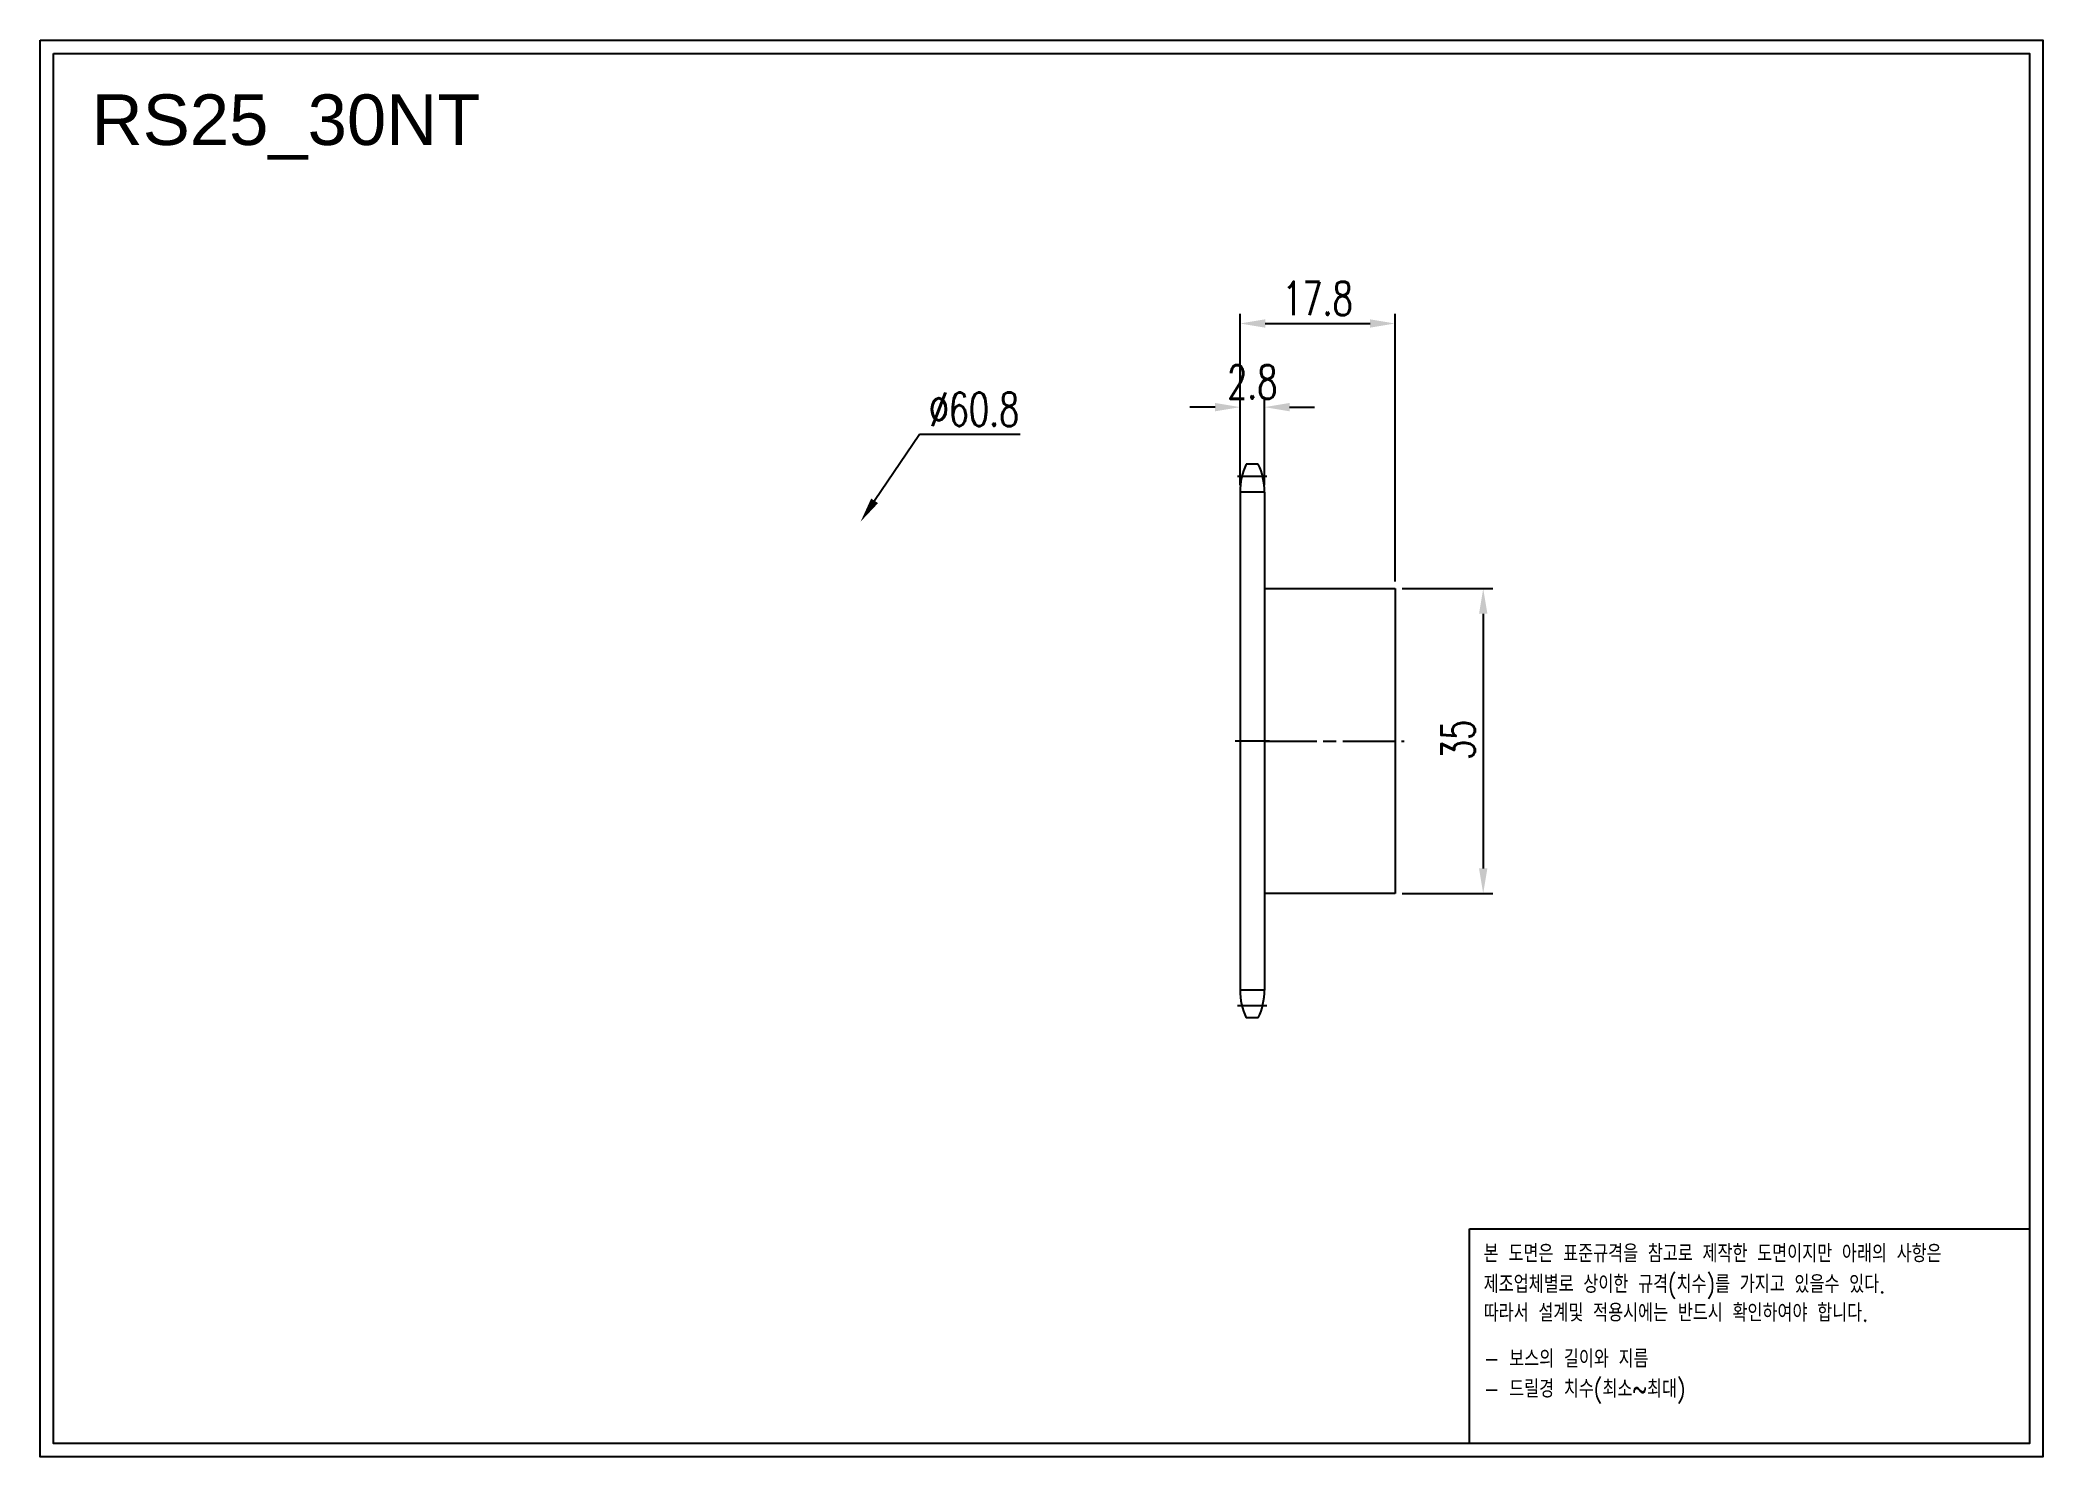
# Model space of a CAD drawing. Header units: millimetres. Extents: x -68477 to -68247, y 1448 to 1611.
import ezdxf

# ---------------------------------------------------------------- set-up
doc = ezdxf.new("R2010")
doc.units = ezdxf.units.MM
for name, pattern in [('AM_ISO02W050', [7.5, 6, -1.5]), ('AM_ISO02W050x2', [3.75, 3, -0.75]), ('AM_ISO08W050', [18, 12, -1.5, 3, -1.5]), ('AM_ISO08W050x2', [9, 6, -0.75, 1.5, -0.75])]:
    doc.linetypes.add(name, pattern=pattern)
for name, color, linetype, lineweight in [('AM_3N', 6, 'AM_ISO02W050', 25), ('AM_7', 4, 'AM_ISO08W050', 25), ('AM_7N', 4, 'AM_ISO08W050', 25)]:
    doc.layers.add(name, color=color, linetype=linetype, lineweight=lineweight)
doc.layers.add('S-DIM', color=7, linetype='Continuous')
doc.styles.add('HAN', font='ROMANS.shx', dxfattribs={"width": 0.7, "bigfont": 'whgtxt.shx'})
doc.styles.add('HSG', font='SIMPLEX.shx', dxfattribs={"width": 0.7, "bigfont": 'HSG.shx'})
doc.styles.get("Standard").update_dxf_attribs({"font": 'arial.ttf'})
doc.dimstyles.new('APP4', dxfattribs={"dimscale": 1.6, "dimtxt": 2.4, "dimasz": 1.8, "dimexe": 0.7, "dimexo": 0.5, "dimgap": 0.6, "dimtad": 1, "dimtoh": 1, "dimdec": 1, "dimrnd": 0.01, "dimzin": 9, "dimdsep": 46, "dimtxsty": 'HSG', "dimcen": 0, "dimclrd": 1, "dimclre": 1, "dimclrt": 256, "dimazin": 2, "dimtp": 1, "dimtm": 1, "dimtfac": 0.5, "dimtdec": 1, "dimtofl": 0, "dimtmove": 0, "dimatfit": 3, "dimfxl": 0, "dimtvp": 1, "dimtolj": 2, "dimlwd": -1, "dimlwe": -1, "dimarcsym": 0})

# ---------------------------------------------------------------- blocks, each defined once
blk = doc.blocks.new('8srhdf')
for p, q in [((-67231.71, 492.71), (-67216.71, 492.71)), ((-67216.71, 492.71), (-67216.71, 457.71)), ((-67216.71, 457.71), (-67231.71, 457.71))]:
    blk.add_line(p, q)
at = {"layer": 'AM_7N', "linetype": 'AM_ISO08W050x2'}
blk.add_line((-67231.71, 475.21), (-67215.68, 475.21), dxfattribs=at)
blk = doc.blocks.new('*D2')
at = {"layer": 'Defpoints', "color": 0, "transparency": 16777216}
for p in [(-68321.42, 1547.61), (-68321.42, 1512.61), (-68311.3, 1512.61)]:
    blk.add_point(p, dxfattribs=at)
at = {"layer": 'S-DIM', "color": 1, "transparency": 16777216}
for p, q in [((-68320.62, 1547.61), (-68310.18, 1547.61)), ((-68311.3, 1544.73), (-68311.3, 1515.49)), ((-68320.62, 1512.61), (-68310.18, 1512.61))]:
    blk.add_line(p, q, dxfattribs=at)
for points in [[(-68311.78, 1544.73), (-68310.82, 1544.73), (-68311.3, 1547.61)], [(-68311.78, 1515.49), (-68310.82, 1515.49), (-68311.3, 1512.61)]]:
    blk.add_solid(points, dxfattribs=at)
at = {"layer": 'S-DIM', "transparency": 16777216, "insert": (-68314.18, 1530.24), "char_height": 3.84, "attachment_point": 5, "rotation": 90, "style": 'HSG'}
blk.add_mtext('\\A2;35', dxfattribs=at)
blk = doc.blocks.new('*D3')
at = {"layer": 'Defpoints', "color": 0, "transparency": 16777216}
for p in [(-68382.8, 1555.3), (-68416.75, 1504.92)]:
    blk.add_point(p, dxfattribs=at)
at = {"layer": 'S-DIM', "color": 1, "transparency": 16777216}
for p, q in [((-68376.05, 1565.31), (-68381.19, 1557.69)), ((-68364.47, 1565.31), (-68376.05, 1565.31))]:
    blk.add_line(p, q, dxfattribs=at)
blk.add_solid([(-68381.59, 1557.95), (-68380.8, 1557.42), (-68382.8, 1555.3)], dxfattribs=at)
at = {"layer": 'S-DIM', "transparency": 16777216, "insert": (-68369.78, 1568.19), "char_height": 3.84, "attachment_point": 5, "style": 'HSG'}
blk.add_mtext('\\A2;∅60.8', dxfattribs=at)
blk = doc.blocks.new('*D4')
at = {"layer": 'Defpoints', "color": 0, "transparency": 16777216}
for p in [(-68336.42, 1568.44), (-68339.22, 1558.69), (-68336.42, 1558.69)]:
    blk.add_point(p, dxfattribs=at)
at = {"layer": 'S-DIM', "color": 1, "transparency": 16777216}
for p, q in [((-68339.22, 1559.49), (-68339.22, 1569.56)), ((-68336.42, 1559.49), (-68336.42, 1569.56)), ((-68342.1, 1568.44), (-68344.98, 1568.44)), ((-68333.54, 1568.44), (-68330.66, 1568.44))]:
    blk.add_line(p, q, dxfattribs=at)
for points in [[(-68342.1, 1568.92), (-68342.1, 1567.96), (-68339.22, 1568.44)], [(-68333.54, 1568.92), (-68333.54, 1567.96), (-68336.42, 1568.44)]]:
    blk.add_solid(points, dxfattribs=at)
at = {"layer": 'S-DIM', "transparency": 16777216, "insert": (-68337.82, 1571.32), "char_height": 3.84, "attachment_point": 5, "style": 'HSG'}
blk.add_mtext('\\A2;2.8', dxfattribs=at)
blk = doc.blocks.new('*D5')
at = {"layer": 'Defpoints', "color": 0, "transparency": 16777216}
for p in [(-68321.42, 1578.04), (-68339.22, 1558.69), (-68321.42, 1547.61)]:
    blk.add_point(p, dxfattribs=at)
at = {"layer": 'S-DIM', "color": 1, "transparency": 16777216}
for p, q in [((-68339.22, 1559.49), (-68339.22, 1579.16)), ((-68336.34, 1578.04), (-68324.3, 1578.04)), ((-68321.42, 1548.41), (-68321.42, 1579.16))]:
    blk.add_line(p, q, dxfattribs=at)
for points in [[(-68336.34, 1578.52), (-68336.34, 1577.56), (-68339.22, 1578.04)], [(-68324.3, 1578.52), (-68324.3, 1577.56), (-68321.42, 1578.04)]]:
    blk.add_solid(points, dxfattribs=at)
at = {"layer": 'S-DIM', "transparency": 16777216, "insert": (-68330.32, 1580.92), "char_height": 3.84, "attachment_point": 5, "style": 'HSG'}
blk.add_mtext('\\A2;17.8', dxfattribs=at)
blk = doc.blocks.new('notice1')
at = {"color": 4}
blk.add_lwpolyline([(-22142.12, 1735.9), (-22053.8, 1735.9), (-22053.8, 1702.07), (-22142.12, 1702.07)], close=True, dxfattribs=at)
at = {"color": 4, "style": 'HAN', "width": 0.8}
for s, p in [('본 도면은 표준규격을 참고로 제작한 도면이지만 아래의 사항은', (-22139.9, 1730.62)), ('제조업체별로 상이한 규격(치수)를 가지고 있을수 있다.', (-22139.9, 1725.78)), ('따라서 설계및 적용시에는 반드시 확인하여야 합니다.', (-22139.9, 1721.28)), ('- 보스의 길이와 지름', (-22139.9, 1714.03)), ('- 드릴경 치수(최소~최대)', (-22139.9, 1709.27))]:
    blk.add_text(s, height=2.7949, dxfattribs=at).set_placement(p)

msp = doc.modelspace()

# ---------------------------------------------------------------- linework, layer by layer
for p, q in [((-68337.13, 1561.89), (-68338.51, 1561.89)), ((-68339.22, 1558.69), (-68339.22, 1501.53)), ((-68336.42, 1558.69), (-68336.42, 1501.53)), ((-68337.13, 1498.33), (-68338.51, 1498.33))]:
    msp.add_line(p, q)
for points in [[(-68477.04, 1610.57), (-68247.02, 1610.57), (-68247.02, 1447.94), (-68477.04, 1447.94)], [(-68475.49, 1609.02), (-68248.57, 1609.02), (-68248.57, 1449.48), (-68475.49, 1449.48)]]:
    msp.add_lwpolyline(points, close=True)
for centre, start, end in [((-68331.62, 1558.69), 155.0989, 180), ((-68344.02, 1558.69), 0, 24.9011), ((-68331.62, 1501.53), 180, 204.9011), ((-68344.02, 1501.53), 335.0989, 0)]:
    msp.add_arc(centre, 7.6, start, end)
at = {"layer": 'AM_3N', "linetype": 'AM_ISO02W050x2'}
for p, q in [((-68336.42, 1558.69), (-68339.22, 1558.69)), ((-68336.42, 1501.53), (-68339.22, 1501.53))]:
    msp.add_line(p, q, dxfattribs=at)
at = {"layer": 'AM_7', "linetype": 'AM_ISO08W050x2'}
for p, q in [((-68336.15, 1560.48), (-68339.53, 1560.48)), ((-68335.84, 1530.11), (-68339.8, 1530.11)), ((-68336.15, 1499.73), (-68339.53, 1499.73))]:
    msp.add_line(p, q, dxfattribs=at)

# ---------------------------------------------------------------- block references
msp.add_blockref('8srhdf', (-1104.71, 1054.9))
at = {"xscale": 0.728, "yscale": 0.728, "zscale": 0.728}
msp.add_blockref('notice1', (-52193.4, 210.38), dxfattribs=at)

# ---------------------------------------------------------------- texts
msp.add_text('RS25_30NT', height=5.808).set_placement((-68471.11, 1598.53))

# ---------------------------------------------------------------- dimensions: what is measured, and where the dimension line sits
at = {"layer": 'S-DIM'}
dim = msp.add_linear_dim(base=(-68321.42, 1578.04), p1=(-68339.22, 1558.69), p2=(-68321.42, 1547.61), dimstyle='APP4', dxfattribs=at)
dim.commit()
dim.dimension.update_dxf_attribs({"geometry": '*D5', "text_midpoint": (-68330.32, 1580.92)})
dim = msp.add_linear_dim(base=(-68336.42, 1568.44), p1=(-68339.22, 1558.69), p2=(-68336.42, 1558.69), dimstyle='APP4', dxfattribs=at)
dim.commit()
dim.dimension.update_dxf_attribs({"geometry": '*D4', "text_midpoint": (-68337.82, 1568.44), "dimtype": 128})
dim = msp.add_diameter_dim_2p(p1=(-68416.7511, 1504.9205), p2=(-68382.8025, 1555.2984), dimstyle='APP4', dxfattribs=at)
dim.commit()
dim.dimension.update_dxf_attribs({"geometry": '*D3', "text_midpoint": (-68369.7815, 1565.3135), "dimtype": 131})
dim = msp.add_linear_dim(base=(-68311.3, 1512.61), p1=(-68321.42, 1547.61), p2=(-68321.42, 1512.61), angle=90, dimstyle='APP4', dxfattribs=at)
dim.commit()
dim.dimension.update_dxf_attribs({"geometry": '*D2', "text_midpoint": (-68311.3, 1530.24), "dimtype": 128})

doc.saveas('drawing.dxf')
